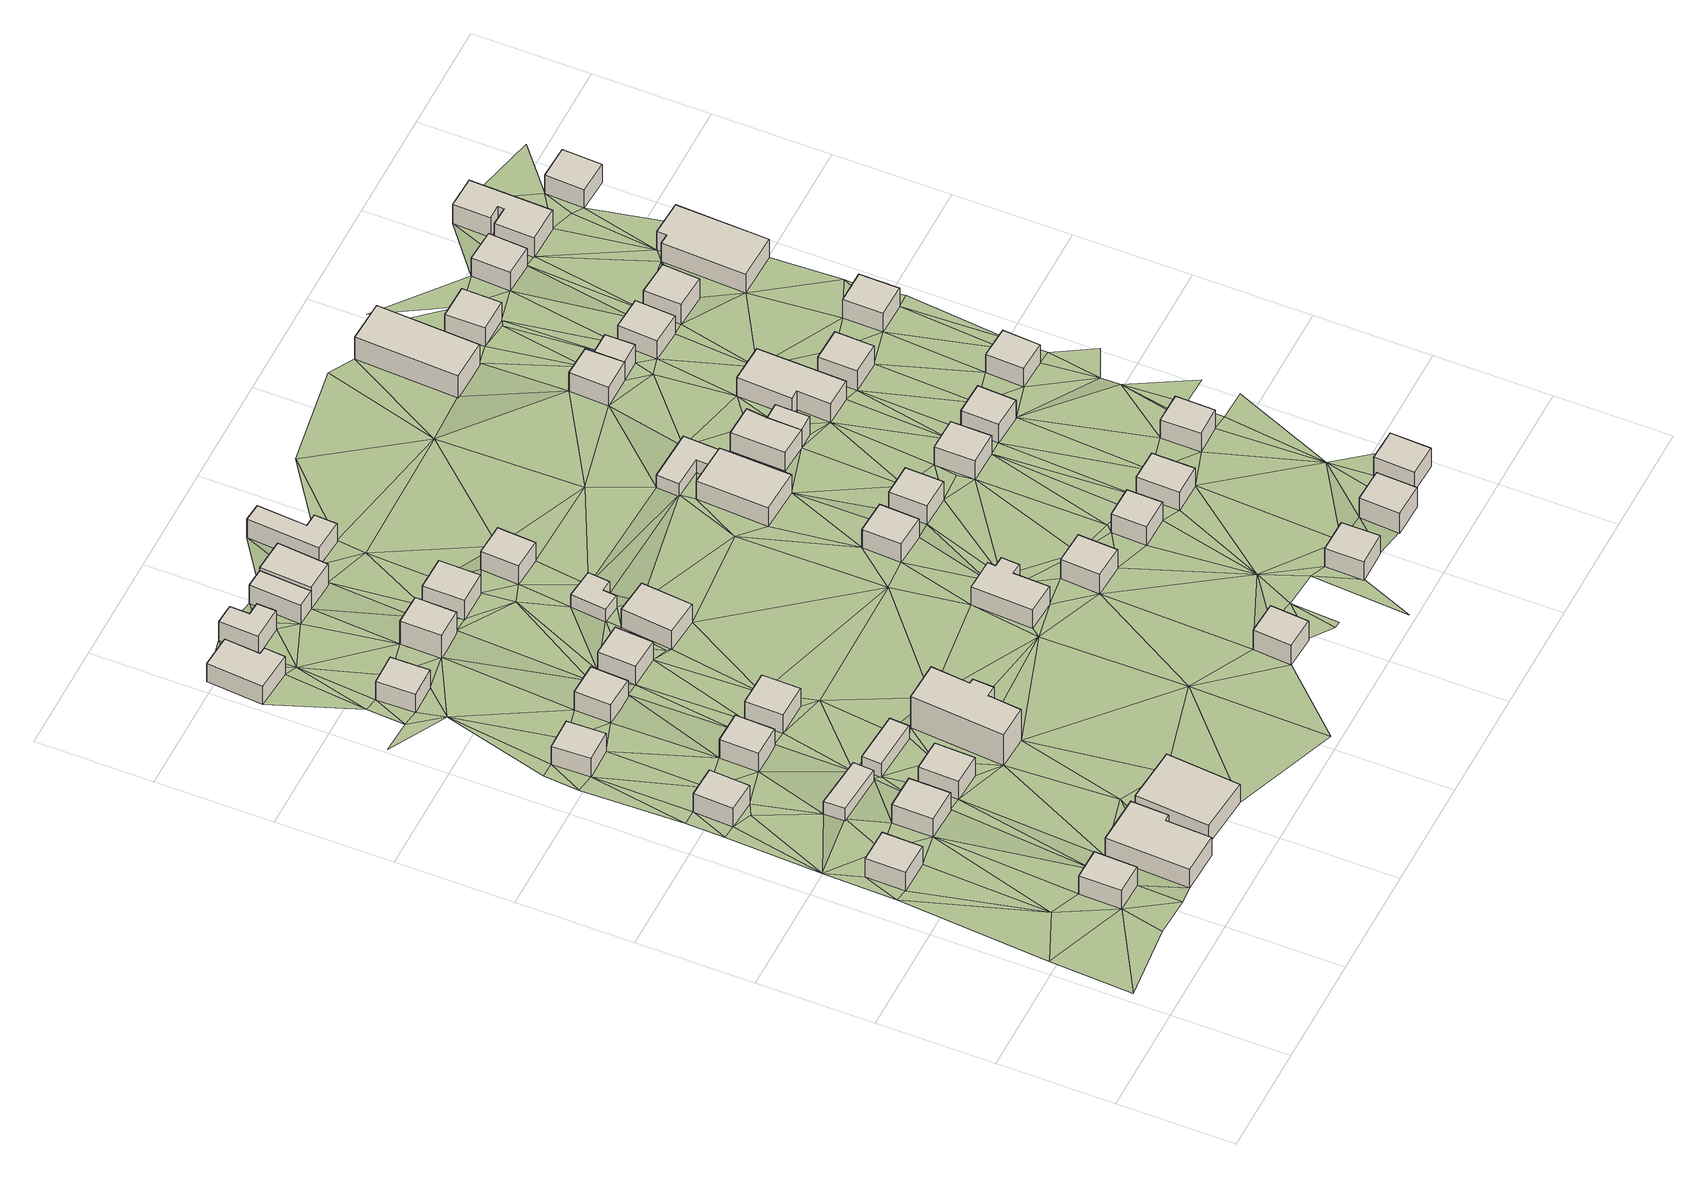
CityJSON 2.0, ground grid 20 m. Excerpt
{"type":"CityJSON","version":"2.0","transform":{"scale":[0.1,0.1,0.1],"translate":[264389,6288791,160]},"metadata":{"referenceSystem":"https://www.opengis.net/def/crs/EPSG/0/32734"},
"CityObjects":{
"building1":{"type":"Building","attributes":{"address":"40 Palm Lane Mamre 7347 Cape Town","building":"house","building:levels":"1","building_height":4.1,"roof_height":166.12,"ground_height":162.02,"plus_code":"4FRWFFP7+99F"},"geometry":[{"type":"Solid","lod":"1","boundaries":[[[[0,1,2,3]],[[1,4,5,2]],[[4,6,7,5]],[[6,0,3,7]],[[3,2,5,7]],[[6,4,1,0]]]]}]},
"building2":{"type":"Building","attributes":{"address":"41 Palm Lane Mamre 7347 Cape Town","building":"house","building:levels":"1","building_height":4.1,"roof_height":166.3,"ground_height":162.2,"plus_code":"4FRWFFP7+7C6"},"geometry":[{"type":"Solid","lod":"1","boundaries":[[[[8,9,10,11]],[[9,12,13,10]],[[12,14,15,13]],[[14,8,11,15]],[[11,10,13,15]],[[14,12,9,8]]]]}]},
"building3":{"type":"Building","attributes":{"address":"43 Palm Lane Mamre 7347 Cape Town","building":"house","building:levels":"1","building_height":4.1,"roof_height":166.73,"ground_height":162.63,"plus_code":"4FRWFFP7+6CQ"},"geometry":[{"type":"Solid","lod":"1","boundaries":[[[[16,17,18,19]],[[17,20,21,18]],[[20,22,23,21]],[[22,24,25,23]],[[24,26,27,25]],[[26,16,19,27]],[[19,18,21,23,25,27]],[[26,24,22,20,17,16]]]]}]},
"building4":{"type":"Building","attributes":{"address":"81 Olyf Lane Mamre 7347 Cape Town","building":"house","building:levels":"1","building_height":4.1,"roof_height":165.62,"ground_height":161.52,"plus_code":"4FRWFFP7+F9P"},"geometry":[{"type":"Solid","lod":"1","boundaries":[[[[28,29,30,31]],[[29,32,33,30]],[[32,34,35,33]],[[34,28,31,35]],[[31,30,33,35]],[[34,32,29,28]]]]}]},
"building5":{"type":"Building","attributes":{"address":"42 Palm Lane Mamre 7347 Cape Town","building":"house","building:levels":"1","building_height":4.1,"roof_height":166.12,"ground_height":162.02,"plus_code":"4FRWFFP7+9CF"},"geometry":[{"type":"Solid","lod":"1","boundaries":[[[[36,37,38,39]],[[37,40,41,38]],[[40,42,43,41]],[[42,36,39,43]],[[39,38,41,43]],[[42,40,37,36]]]]}]},
"building6":{"type":"Building","attributes":{"building":"cabin","building:levels":"1","building_height":2.8,"roof_height":164.32,"ground_height":161.52,"plus_code":"4FRWFFP7+CC7"},"geometry":[{"type":"Solid","lod":"1","boundaries":[[[[44,45,46,47]],[[45,48,49,46]],[[48,50,51,49]],[[50,44,47,51]],[[47,46,49,51]],[[50,48,45,44]]]]}]},
"building7":{"type":"Building","attributes":{"address":"52 Olyf Lane Mamre 7347 Cape Town","building":"house","building:levels":"1","building_height":4.1,"roof_height":165.14,"ground_height":161.04,"plus_code":"4FRWFFP7+H98"},"geometry":[{"type":"Solid","lod":"1","boundaries":[[[[52,53,54,55]],[[53,56,57,54]],[[56,58,59,57]],[[58,52,55,59]],[[55,54,57,59]],[[58,56,53,52]]]]}]},
"building8":{"type":"Building","attributes":{"address":"45 Palm Lane Mamre 7347 Cape Town","building":"house","building:levels":"1","building_height":4.1,"roof_height":166.69,"ground_height":162.59,"plus_code":"4FRWFFP7+6FX"},"geometry":[{"type":"Solid","lod":"1","boundaries":[[[[60,61,62,63]],[[61,64,65,62]],[[64,66,67,65]],[[66,60,63,67]],[[63,62,65,67]],[[66,64,61,60]]]]}]},
"building9":{"type":"Building","attributes":{"address":"44 Palm Lane Mamre 7347 Cape Town","building":"house","building:levels":"1","building_height":4.1,"roof_height":166.54,"ground_height":162.44,"plus_code":"4FRWFFP7+9FC"},"geometry":[{"type":"Solid","lod":"1","boundaries":[[[[68,69,70,71]],[[69,72,73,70]],[[72,74,75,73]],[[74,68,71,75]],[[71,70,73,75]],[[74,72,69,68]]]]}]},
"building10":{"type":"Building","attributes":{"address":"79 Olyf Lane Mamre 7347 Cape Town","building":"house","building:levels":"1","building_height":4.1,"roof_height":165.62,"ground_height":161.52,"plus_code":"4FRWFFP7+FCP"},"geometry":[{"type":"Solid","lod":"1","boundaries":[[[[76,77,78,79]],[[77,80,81,78]],[[80,82,83,81]],[[82,76,79,83]],[[79,78,81,83]],[[82,80,77,76]]]]}]},
"building11":{"type":"Building","attributes":{"building":"cabin","building:levels":"1","building_height":2.8,"roof_height":165.24,"ground_height":162.44,"plus_code":"4FRWFFP7+CF7"},"geometry":[{"type":"Solid","lod":"1","boundaries":[[[[84,85,86,87]],[[85,88,89,86]],[[88,90,91,89]],[[90,84,87,91]],[[87,86,89,91]],[[90,88,85,84]]]]}]},
"building12":{"type":"Building","attributes":{"address":"72 Manna Lane Mamre 7347 Cape Town","building":"house","building:levels":"1","building_height":4.1,"roof_height":164.68,"ground_height":160.58,"plus_code":"4FRWFFP7+Q97"},"geometry":[{"type":"Solid","lod":"1","boundaries":[[[[92,93,94,95]],[[93,96,97,94]],[[96,98,99,97]],[[98,100,101,99]],[[100,102,103,101]],[[102,92,95,103]],[[95,94,97,99,101,103]],[[102,100,98,96,93,92]]]]}]},
"building13":{"type":"Building","attributes":{"address":"45 Manna Lane Mamre 7347 Cape Town","building":"house","building:levels":"1","building_height":4.1,"roof_height":164.89,"ground_height":160.79,"plus_code":"4FRWFFP7+M9H"},"geometry":[{"type":"Solid","lod":"1","boundaries":[[[[104,105,106,107]],[[105,108,109,106]],[[108,110,111,109]],[[110,104,107,111]],[[107,106,109,111]],[[110,108,105,104]]]]}]},
"building14":{"type":"Building","attributes":{"address":"50 Olyf Lane Mamre 7347 Cape Town","building":"house","building:levels":"1","building_height":4.1,"roof_height":165.14,"ground_height":161.04,"plus_code":"4FRWFFP7+HCG"},"geometry":[{"type":"Solid","lod":"1","boundaries":[[[[112,113,114,115]],[[113,116,117,114]],[[116,118,119,117]],[[118,112,115,119]],[[115,114,117,119]],[[118,116,113,112]]]]}]},
"building15":{"type":"Building","attributes":{"address":"77 Olyf Lane Mamre 7347 Cape Town","building":"house","building:levels":"1","building_height":4.1,"roof_height":166.28,"ground_height":162.18,"plus_code":"4FRWFFP7+FFM"},"geometry":[{"type":"Solid","lod":"1","boundaries":[[[[120,121,122,123]],[[121,124,125,122]],[[124,126,127,125]],[[126,120,123,127]],[[123,122,125,127]],[[126,124,121,120]]]]}]},
"building16":{"type":"Building","attributes":{"address":"46 Palm Lane Mamre 7347 Cape Town","building":"house","building:levels":"2","building_height":6.9,"roof_height":169.34,"ground_height":162.44,"plus_code":"4FRWFFP7+9GC"},"geometry":[{"type":"Solid","lod":"1","boundaries":[[[[128,129,130,131]],[[129,132,133,130]],[[132,134,135,133]],[[134,136,137,135]],[[136,138,139,137]],[[138,140,141,139]],[[140,142,143,141]],[[142,128,131,143]],[[131,130,133,135,137,139,141,143]],[[142,140,138,136,134,132,129,128]]]]}]},
"building17":{"type":"Building","attributes":{"address":"70 Manna Lane Mamre 7347 Cape Town","building":"house","building:levels":"1","building_height":4.1,"roof_height":164.68,"ground_height":160.58,"plus_code":"4FRWFFP7+Q9H"},"geometry":[{"type":"Solid","lod":"1","boundaries":[[[[144,145,146,147]],[[145,148,149,146]],[[148,150,151,149]],[[150,152,153,151]],[[152,154,155,153]],[[154,144,147,155]],[[147,146,149,151,153,155]],[[154,152,150,148,145,144]]]]}]},
"building18":{"type":"Building","attributes":{"address":"48 Olyf Lane Mamre 7347 Cape Town","building":"house","building:levels":"1","building_height":4.1,"roof_height":165.96,"ground_height":161.86,"plus_code":"4FRWFFP7+HF7"},"geometry":[{"type":"Solid","lod":"1","boundaries":[[[[156,157,158,159]],[[157,160,161,158]],[[160,162,163,161]],[[162,156,159,163]],[[159,158,161,163]],[[162,160,157,156]]]]}]},
"building19":{"type":"Building","attributes":{"address":"43 Manna Lane Mamre 7347 Cape Town","building":"house","building:levels":"1","building_height":4.1,"roof_height":165.7,"ground_height":161.6,"plus_code":"4FRWFFP7+MCH"},"geometry":[{"type":"Solid","lod":"1","boundaries":[[[[164,165,166,167]],[[165,168,169,166]],[[168,170,171,169]],[[170,164,167,171]],[[167,166,169,171]],[[170,168,165,164]]]]}]},
"building20":{"type":"Building","attributes":{"building":"garage","building:levels":"1","building_height":4.1,"roof_height":164.68,"ground_height":160.58,"plus_code":"4FRWFFP7+QC8"},"geometry":[{"type":"Solid","lod":"1","boundaries":[[[[172,173,174,175]],[[173,176,177,174]],[[176,178,179,177]],[[178,172,175,179]],[[175,174,177,179]],[[178,176,173,172]]]]}]},
"building21":{"type":"Building","attributes":{"address":"Mamre, Cape Town","building":"house","building:levels":"1","building_height":4.1,"roof_height":165.96,"ground_height":161.86,"plus_code":"4FRWFFP7+HG6"},"geometry":[{"type":"Solid","lod":"1","boundaries":[[[[180,181,182,183]],[[181,184,185,182]],[[184,186,187,185]],[[186,180,183,187]],[[183,182,185,187]],[[186,184,181,180]]]]}]},
"building22":{"type":"Building","attributes":{"address":"41 Manna Lane Mamre 7347 Cape Town","building":"house","building:levels":"1","building_height":4.1,"roof_height":165.7,"ground_height":161.6,"plus_code":"4FRWFFP7+MFG"},"geometry":[{"type":"Solid","lod":"1","boundaries":[[[[188,189,190,191]],[[189,192,193,190]],[[192,194,195,193]],[[194,188,191,195]],[[191,190,193,195]],[[194,192,189,188]]]]}]},
"building23":{"type":"Building","attributes":{"address":"Manna Lane Mamre 7347 Cape Town","building":"house","building:levels":"1","building_height":4.1,"roof_height":165.41,"ground_height":161.31,"plus_code":"4FRWFFP7+QF2"},"geometry":[{"type":"Solid","lod":"1","boundaries":[[[[172,178,196,197]],[[178,198,199,196]],[[198,200,201,199]],[[200,172,197,201]],[[197,196,199,201]],[[200,198,178,172]]]]}]},
"building24":{"type":"Building","attributes":{"address":"46 Olyf Lane 7347 Mamre, Cape Town","building":"cabin","building:levels":"1","building_height":2.8,"roof_height":164.4,"ground_height":161.6,"plus_code":"4FRWFFP7+JG3"},"geometry":[{"type":"Solid","lod":"1","boundaries":[[[[202,203,204,205]],[[203,206,207,204]],[[206,208,209,207]],[[208,210,211,209]],[[210,212,213,211]],[[212,202,205,213]],[[205,204,207,209,211,213]],[[212,210,208,206,203,202]]]]}]},
"building25":{"type":"Building","attributes":{"address":"49 Palm Lane Mamre 7347 Cape Town","building":"house","building:levels":"1","building_height":4.1,"roof_height":167.33,"ground_height":163.23,"plus_code":"4FRWFFP7+6MR"},"geometry":[{"type":"Solid","lod":"1","boundaries":[[[[214,215,216,217]],[[215,218,219,216]],[[218,220,221,219]],[[220,214,217,221]],[[217,216,219,221]],[[220,218,215,214]]]]}]},
"building26":{"type":"Building","attributes":{"address":"39 Manna Lane Mamre 7347 Cape Town","building":"house","building:levels":"1","building_height":4.1,"roof_height":165.7,"ground_height":161.6,"plus_code":"4FRWFFP7+MG3"},"geometry":[{"type":"Solid","lod":"1","boundaries":[[[[222,223,224,225]],[[223,226,227,224]],[[226,228,229,227]],[[228,222,225,229]],[[225,224,227,229]],[[228,226,223,222]]]]}]},
"building27":{"type":"Building","attributes":{"address":"66 Manna Lane Mamre 7347 Cape Town","building":"house","building:levels":"1","building_height":4.1,"roof_height":165.09,"ground_height":160.99,"plus_code":"4FRWFFP7+QFP"},"geometry":[{"type":"Solid","lod":"1","boundaries":[[[[230,231,232,233]],[[231,234,235,232]],[[234,236,237,235]],[[236,238,239,237]],[[238,240,241,239]],[[240,230,233,241]],[[233,232,235,237,239,241]],[[240,238,236,234,231,230]]]]}]},
"building28":{"type":"Building","attributes":{"address":"48 Palm Lane Mamre 7347 Cape Town","building":"house","building:levels":"1","building_height":4.1,"roof_height":166.96,"ground_height":162.86,"plus_code":"4FRWFFP7+9JM"},"geometry":[{"type":"Solid","lod":"1","boundaries":[[[[242,243,244,245]],[[243,246,247,244]],[[246,248,249,247]],[[248,250,251,249]],[[250,252,253,251]],[[252,254,255,253]],[[254,256,257,255]],[[256,242,245,257]],[[245,244,247,249,251,253,255,257]],[[256,254,252,250,248,246,243,242]]]]}]},
"building29":{"type":"Building","attributes":{"address":"50 Palm Lane Mamre 7347 Cape Town","building":"house","building:levels":"1","building_height":4.1,"roof_height":167.18,"ground_height":163.08,"plus_code":"4FRWFFP7+9M6"},"geometry":[{"type":"Solid","lod":"1","boundaries":[[[[258,259,260,261]],[[259,262,263,260]],[[262,264,265,263]],[[264,258,261,265]],[[261,260,263,265]],[[264,262,259,258]]]]}]},
"building30":{"type":"Building","attributes":{"address":"73 Olyf Lane Mamre 7347 Cape Town","building":"house","building:levels":"1","building_height":4.1,"roof_height":166.8,"ground_height":162.7,"plus_code":"4FRWFFP7+FJG"},"geometry":[{"type":"Solid","lod":"1","boundaries":[[[[266,267,268,269]],[[267,270,271,268]],[[270,272,273,271]],[[272,266,269,273]],[[269,268,271,273]],[[272,270,267,266]]]]}]},
"building31":{"type":"Building","attributes":{"address":"53 Palm Lane Mamre 7347 Cape Town","building":"house","building:levels":"1","building_height":4.1,"roof_height":167.33,"ground_height":163.23,"plus_code":"4FRWFFP7+6PP"},"geometry":[{"type":"Solid","lod":"1","boundaries":[[[[274,275,276,277]],[[275,278,279,276]],[[278,280,281,279]],[[280,274,277,281]],[[277,276,279,281]],[[280,278,275,274]]]]}]},
"building32":{"type":"Building","attributes":{"address":"44 Olyf Lane Mamre 7347 Cape Town","building":"house","building:levels":"1","building_height":4.1,"roof_height":166.65,"ground_height":162.55,"plus_code":"4FRWFFP7+HJ4"},"geometry":[{"type":"Solid","lod":"1","boundaries":[[[[282,283,284,285]],[[283,286,287,284]],[[286,288,289,287]],[[288,282,285,289]],[[285,284,287,289]],[[288,286,283,282]]]]}]},
"building33":{"type":"Building","attributes":{"address":"52 Palm Lane Mamre 7347 Cape Town","building":"house","building:levels":"1","building_height":4.1,"roof_height":167.18,"ground_height":163.08,"plus_code":"4FRWFFP7+9P2"},"geometry":[{"type":"Solid","lod":"1","boundaries":[[[[290,291,292,293]],[[291,294,295,292]],[[294,296,297,295]],[[296,290,293,297]],[[293,292,295,297]],[[296,294,291,290]]]]}]},
"building34":{"type":"Building","attributes":{"address":"71 Olyf Lane Mamre 7347 Cape Town","building":"house","building:levels":"1","building_height":4.1,"roof_height":167.03,"ground_height":162.93,"plus_code":"4FRWFFP7+FM7"},"geometry":[{"type":"Solid","lod":"1","boundaries":[[[[298,299,300,301]],[[299,302,303,300]],[[302,304,305,303]],[[304,298,301,305]],[[301,300,303,305]],[[304,302,299,298]]]]}]},
"building35":{"type":"Building","attributes":{"building":"cabin","building:levels":"1","building_height":2.8,"roof_height":165.14,"ground_height":162.34,"plus_code":"4FRWFFP7+HJX"},"geometry":[{"type":"Solid","lod":"1","boundaries":[[[[306,307,308,309]],[[307,310,311,308]],[[310,312,313,311]],[[312,314,315,313]],[[314,316,317,315]],[[316,306,309,317]],[[309,308,311,313,315,317]],[[316,314,312,310,307,306]]]]}]},
"building36":{"type":"Building","attributes":{"address":"55 Palm Lane Mamre 7347 Cape Town","building":"house","building:levels":"1","building_height":4.1,"roof_height":167.86,"ground_height":163.76,"plus_code":"4FRWFFP7+6QG"},"geometry":[{"type":"Solid","lod":"1","boundaries":[[[[318,319,320,321]],[[319,322,323,320]],[[322,324,325,323]],[[324,318,321,325]],[[321,320,323,325]],[[324,322,319,318]]]]}]},
"building37":{"type":"Building","attributes":{"address":"54 Palm Lane Mamre 7347 Cape Town","building":"house","building:levels":"1","building_height":4.1,"roof_height":167.18,"ground_height":163.08,"plus_code":"4FRWFFP7+8PX"},"geometry":[{"type":"Solid","lod":"1","boundaries":[[[[326,327,328,329]],[[327,330,331,328]],[[330,332,333,331]],[[332,326,329,333]],[[329,328,331,333]],[[332,330,327,326]]]]}]},
"building38":{"type":"Building","attributes":{"address":"42 Olyf Lane Mamre 7347 Cape Town","building":"house","building:levels":"1","building_height":4.1,"roof_height":166.98,"ground_height":162.88,"plus_code":"4FRWFFP7+HM4"},"geometry":[{"type":"Solid","lod":"1","boundaries":[[[[334,335,336,337]],[[335,338,339,336]],[[338,340,341,339]],[[340,342,343,341]],[[342,334,337,343]],[[337,336,339,341,343]],[[342,340,338,335,334]]]]}]},
"building39":{"type":"Building","attributes":{"address":"69 Olyf Lane Mamre 7347 Cape Town","building":"house","building:levels":"1","building_height":4.1,"roof_height":167.03,"ground_height":162.93,"plus_code":"4FRWFFP7+FP3"},"geometry":[{"type":"Solid","lod":"1","boundaries":[[[[344,345,346,347]],[[345,348,349,346]],[[348,350,351,349]],[[350,344,347,351]],[[347,346,349,351]],[[350,348,345,344]]]]}]},
"building40":{"type":"Building","attributes":{"building":"garage","building:levels":"1","building_height":4.1,"roof_height":166.98,"ground_height":162.88,"plus_code":"4FRWFFP7+HM5"},"geometry":[{"type":"Solid","lod":"1","boundaries":[[[[334,352,353,337]],[[352,354,355,353]],[[354,335,336,355]],[[335,334,337,336]],[[337,353,355,336]],[[335,354,352,334]]]]}]},
"building41":{"type":"Building","attributes":{"address":"57 Palm Lane Mamre 7347 Cape Town","building":"house","building:levels":"1","building_height":4.1,"roof_height":167.6,"ground_height":163.5,"plus_code":"4FRWFFP7+6RM"},"geometry":[{"type":"Solid","lod":"1","boundaries":[[[[356,357,358,359]],[[357,360,361,358]],[[360,362,363,361]],[[362,356,359,363]],[[359,358,361,363]],[[362,360,357,356]]]]}]},
"building42":{"type":"Building","attributes":{"address":"35 Manna Lane Mamre 7347 Cape Town","building":"house","building:levels":"1","building_height":4.1,"roof_height":166.89,"ground_height":162.79,"plus_code":"4FRWFFP7+MM9"},"geometry":[{"type":"Solid","lod":"1","boundaries":[[[[364,365,366,367]],[[365,368,369,366]],[[368,370,371,369]],[[370,372,373,371]],[[372,364,367,373]],[[367,366,369,371,373]],[[372,370,368,365,364]]]]}]},
"building43":{"type":"Building","attributes":{"address":"67 Olyf Lane Mamre 7347 Cape Town","building":"house","building:levels":"1","building_height":4.1,"roof_height":167.03,"ground_height":162.93,"plus_code":"4FRWFFP7+FQ2"},"geometry":[{"type":"Solid","lod":"1","boundaries":[[[[374,375,376,377]],[[375,378,379,376]],[[378,380,381,379]],[[380,374,377,381]],[[377,376,379,381]],[[380,378,375,374]]]]}]},
"building44":{"type":"Building","attributes":{"address":"40 Olyf Lane Mamre 7347 Cape Town","building":"house","building:levels":"1","building_height":4.1,"roof_height":166.98,"ground_height":162.88,"plus_code":"4FRWFFP7+HPG"},"geometry":[{"type":"Solid","lod":"1","boundaries":[[[[382,383,384,385]],[[383,386,387,384]],[[386,388,389,387]],[[388,390,391,389]],[[390,392,393,391]],[[392,382,385,393]],[[385,384,387,389,391,393]],[[392,390,388,386,383,382]]]]}]},
"building45":{"type":"Building","attributes":{"address":"56 Palm Lane Mamre 7347 Cape Town","building":"house","building:levels":"1","building_height":4.1,"roof_height":167.37,"ground_height":163.27,"plus_code":"4FRWFFP7+9Q5"},"geometry":[{"type":"Solid","lod":"1","boundaries":[[[[394,395,396,397]],[[395,398,399,396]],[[398,400,401,399]],[[400,394,397,401]],[[397,396,399,401]],[[400,398,395,394]]]]}]},
"building46":{"type":"Building","attributes":{"address":"62 Manna Lane Mamre 7347 Cape Town","building":"yes","building:levels":"1","building_height":4.1,"roof_height":166.49,"ground_height":162.39,"plus_code":"4FRWFFP7+QM7"},"geometry":[{"type":"Solid","lod":"1","boundaries":[[[[402,403,404,405]],[[403,406,407,404]],[[406,408,409,407]],[[408,402,405,409]],[[405,404,407,409]],[[408,406,403,402]]]]}]},
"building47":{"type":"Building","attributes":{"building":"garage","building:levels":"1","building_height":4.1,"roof_height":166.89,"ground_height":162.79,"plus_code":"4FRWFFP7+MP6"},"geometry":[{"type":"Solid","lod":"1","boundaries":[[[[365,364,367,366]],[[364,410,411,367]],[[410,412,413,411]],[[412,365,366,413]],[[366,367,411,413]],[[412,410,364,365]]]]}]},
"building48":{"type":"Building","attributes":{"address":"38 Olyf Lane Mamre 7347 Cape Town","building":"house","building:levels":"1","building_height":4.1,"roof_height":167.21,"ground_height":163.11,"plus_code":"4FRWFFP7+GQV"},"geometry":[{"type":"Solid","lod":"1","boundaries":[[[[414,415,416,417]],[[415,418,419,416]],[[418,420,421,419]],[[420,414,417,421]],[[417,416,419,421]],[[420,418,415,414]]]]}]},
"building49":{"type":"Building","attributes":{"address":"60 Manna Lane Mamre 7347 Cape Town","building":"house","building:levels":"1","building_height":4.1,"roof_height":166.49,"ground_height":162.39,"plus_code":"4FRWFFP7+PPR"},"geometry":[{"type":"Solid","lod":"1","boundaries":[[[[422,423,424,425]],[[423,426,427,424]],[[426,428,429,427]],[[428,422,425,429]],[[425,424,427,429]],[[428,426,423,422]]]]}]},
"building50":{"type":"Building","attributes":{"address":"33 Manna Lane Mamre 7347 Cape Town","building":"house","building:levels":"1","building_height":4.1,"roof_height":166.89,"ground_height":162.79,"plus_code":"4FRWFFP7+MP5"},"geometry":[{"type":"Solid","lod":"1","boundaries":[[[[430,431,432,433]],[[431,434,435,432]],[[434,436,437,435]],[[436,430,433,437]],[[433,432,435,437]],[[436,434,431,430]]]]}]},
"building51":{"type":"Building","attributes":{"address":"65 Olyf Lane Mamre 7347 Cape Town","building":"house","building:levels":"1","building_height":4.1,"roof_height":167.18,"ground_height":163.08,"plus_code":"4FRWFFP7+FR2"},"geometry":[{"type":"Solid","lod":"1","boundaries":[[[[438,439,440,441]],[[439,442,443,440]],[[442,444,445,443]],[[444,438,441,445]],[[441,440,443,445]],[[444,442,439,438]]]]}]},
"building52":{"type":"Building","attributes":{"address":"31 Manna Lane Mamre 7347 Cape Town","building":"house","building:levels":"1","building_height":4.1,"roof_height":167.18,"ground_height":163.08,"plus_code":"4FRWFFP7+JQV"},"geometry":[{"type":"Solid","lod":"1","boundaries":[[[[446,447,448,449]],[[447,450,451,448]],[[450,452,453,451]],[[452,446,449,453]],[[449,448,451,453]],[[452,450,447,446]]]]}]},
"building53":{"type":"Building","attributes":{"address":"36 Olyf Lane Mamre 7347 Cape Town","building":"house","building:levels":"1","building_height":4.1,"roof_height":167.21,"ground_height":163.11,"plus_code":"4FRWFFP7+GRV"},"geometry":[{"type":"Solid","lod":"1","boundaries":[[[[454,455,456,457]],[[455,458,459,456]],[[458,460,461,459]],[[460,454,457,461]],[[457,456,459,461]],[[460,458,455,454]]]]}]},
"building54":{"type":"Building","attributes":{"address":"58 Manna Lane Mamre 7347 Cape Town","building":"house","building:levels":"1","building_height":4.1,"roof_height":166.49,"ground_height":162.39,"plus_code":"4FRWFFP7+PQR"},"geometry":[{"type":"Solid","lod":"1","boundaries":[[[[462,463,464,465]],[[463,466,467,464]],[[466,468,469,467]],[[468,462,465,469]],[[465,464,467,469]],[[468,466,463,462]]]]}]},
"building55":{"type":"Building","attributes":{"address":"29 Manna Lane Mamre 7347 Cape Town","building":"house","building:levels":"1","building_height":4.1,"roof_height":167.18,"ground_height":163.08,"plus_code":"4FRWFFP7+JRV"},"geometry":[{"type":"Solid","lod":"1","boundaries":[[[[470,471,472,473]],[[471,474,475,472]],[[474,476,477,475]],[[476,478,479,477]],[[478,480,481,479]],[[480,470,473,481]],[[473,472,475,477,479,481]],[[480,478,476,474,471,470]]]]}]},
"building56":{"type":"Building","attributes":{"address":"56 Manna Lane Mamre 7347 Cape Town","building":"house","building:levels":"1","building_height":4.1,"roof_height":166.83,"ground_height":162.73,"plus_code":"4FRWFFP7+QR2"},"geometry":[{"type":"Solid","lod":"1","boundaries":[[[[482,483,484,485]],[[483,486,487,484]],[[486,488,489,487]],[[488,490,491,489]],[[490,492,493,491]],[[492,494,495,493]],[[494,496,497,495]],[[496,482,485,497]],[[485,484,487,489,491,493,495,497]],[[496,494,492,490,488,486,483,482]]]]}]},
"building57":{"type":"Building","attributes":{"address":"54 Manna Lane Mamre 7347 Cape Town","building":"house","building:levels":"1","building_height":4.1,"roof_height":166.83,"ground_height":162.73,"plus_code":"4FRWFFP7+PRQ"},"geometry":[{"type":"Solid","lod":"1","boundaries":[[[[498,499,500,501]],[[499,502,503,500]],[[502,504,505,503]],[[504,498,501,505]],[[501,500,503,505]],[[504,502,499,498]]]]}]},
"terrain1":{"type":"TINRelief","geometry":[{"type":"CompositeSurface","lod":"1","boundaries":[[[12,506,507]],[[12,507,508]],[[509,510,506]],[[506,12,509]],[[509,1,510]],[[510,1,0]],[[511,12,508]],[[12,9,509]],[[510,0,512]],[[1,509,4]],[[511,14,12]],[[6,512,0]],[[9,37,509]],[[20,14,511]],[[509,37,4]],[[512,28,513]],[[37,9,8]],[[14,20,17]],[[512,6,514]],[[8,14,17]],[[515,28,512]],[[37,6,4]],[[50,515,512]],[[516,513,34]],[[28,34,513]],[[50,512,514]],[[37,36,6]],[[514,6,36]],[[37,8,517]],[[28,515,29]],[[8,17,69]],[[34,56,516]],[[56,518,516]],[[50,29,515]],[[22,61,24]],[[517,8,69]],[[24,61,26]],[[34,32,56]],[[36,519,514]],[[520,518,53]],[[50,76,29]],[[26,61,60]],[[521,17,16]],[[518,56,53]],[[29,76,32]],[[36,522,519]],[[26,60,16]],[[17,128,69]],[[68,517,69]],[[517,68,522]],[[56,32,58]],[[76,50,523]],[[128,17,521]],[[521,16,60]],[[32,76,82]],[[524,522,68]],[[525,520,53]],[[522,524,519]],[[32,82,58]],[[524,84,519]],[[519,84,523]],[[524,68,74]],[[69,128,72]],[[521,60,66]],[[526,525,527]],[[53,52,525]],[[76,523,528]],[[58,82,116]],[[116,52,58]],[[74,72,128]],[[90,523,84]],[[525,108,527]],[[523,126,528]],[[524,74,529]],[[530,527,105]],[[108,105,527]],[[128,521,129]],[[52,113,525]],[[129,521,66]],[[113,52,116]],[[530,96,93]],[[142,74,128]],[[82,531,116]],[[532,531,82]],[[525,110,108]],[[532,528,124]],[[528,126,124]],[[126,523,533]],[[142,529,74]],[[530,105,534]],[[533,523,90]],[[534,96,530]],[[142,90,529]],[[162,532,124]],[[535,525,113]],[[534,105,104]],[[110,525,535]],[[66,64,536]],[[531,532,162]],[[96,534,98]],[[533,120,126]],[[98,537,100]],[[152,92,102]],[[102,100,537]],[[132,129,134]],[[142,140,90]],[[98,534,537]],[[110,535,104]],[[538,535,113]],[[531,162,538]],[[66,536,129]],[[140,533,90]],[[120,533,121]],[[102,537,152]],[[64,539,536]],[[156,162,124]],[[534,104,165]],[[121,156,124]],[[162,160,538]],[[537,534,540]],[[140,138,136]],[[165,104,535]],[[165,176,534]],[[534,176,540]],[[535,538,541]],[[129,542,134]],[[121,180,156]],[[150,543,544]],[[545,538,160]],[[544,540,176]],[[134,542,136]],[[157,156,546]],[[156,180,546]],[[150,544,173]],[[140,136,542]],[[178,176,165]],[[157,547,160]],[[545,541,538]],[[180,121,181]],[[176,173,544]],[[542,129,536]],[[178,165,548]],[[549,121,533]],[[157,546,186]],[[546,180,186]],[[140,549,533]],[[541,550,548]],[[536,539,215]],[[547,206,160]],[[157,186,547]],[[206,545,160]],[[550,188,548]],[[550,541,545]],[[548,551,178]],[[551,548,188]],[[121,549,181]],[[547,186,552]],[[545,553,550]],[[542,242,140]],[[186,184,552]],[[536,215,214]],[[206,223,545]],[[223,553,545]],[[551,188,554]],[[140,242,549]],[[212,552,202]],[[184,202,552]],[[555,551,556]],[[554,188,194]],[[223,206,203]],[[262,542,536]],[[553,222,194]],[[555,240,172]],[[553,223,222]],[[554,556,551]],[[214,262,536]],[[242,542,243]],[[246,243,542]],[[555,556,240]],[[203,226,223]],[[181,557,184]],[[554,558,556]],[[222,228,194]],[[194,228,554]],[[246,542,262]],[[557,181,549]],[[559,560,238]],[[561,202,184]],[[562,563,564]],[[562,565,563]],[[242,270,549]],[[214,564,566]],[[203,202,561]],[[246,250,248]],[[567,563,565]],[[256,270,242]],[[566,262,214]],[[259,246,262]],[[250,246,259]],[[568,226,203]],[[256,254,252]],[[267,549,270]],[[566,564,563]],[[267,557,549]],[[561,184,557]],[[568,228,226]],[[569,560,558]],[[250,570,252]],[[554,571,558]],[[250,259,570]],[[272,270,256]],[[554,228,571]],[[262,566,572]],[[256,252,302]],[[563,573,566]],[[267,286,557]],[[574,573,575]],[[203,306,568]],[[561,306,203]],[[302,272,256]],[[290,572,566]],[[557,286,283]],[[573,274,566]],[[274,573,574]],[[296,570,572]],[[286,267,288]],[[561,557,283]],[[569,558,571]],[[252,304,302]],[[572,290,296]],[[228,568,571]],[[266,288,267]],[[252,570,348]],[[266,272,299]],[[299,272,302]],[[566,274,280]],[[290,566,291]],[[570,296,576]],[[299,288,266]],[[304,252,348]],[[561,283,577]],[[332,291,566]],[[570,576,348]],[[576,296,294]],[[283,578,577]],[[299,298,288]],[[566,280,579]],[[282,578,283]],[[579,332,566]],[[318,280,580]],[[282,288,342]],[[580,581,318]],[[568,306,372]],[[282,582,578]],[[294,291,330]],[[330,291,332]],[[334,288,298]],[[342,288,334]],[[345,298,304]],[[583,304,348]],[[576,294,350]],[[282,342,340]],[[282,340,582]],[[345,304,583]],[[576,350,348]],[[370,571,568]],[[571,584,569]],[[340,585,582]],[[585,372,306]],[[345,583,348]],[[294,330,350]],[[280,318,586]],[[280,586,579]],[[585,340,338]],[[298,345,392]],[[568,372,370]],[[298,392,334]],[[587,380,330]],[[350,330,380]],[[588,589,324]],[[318,324,586]],[[370,590,571]],[[392,352,334]],[[579,398,587]],[[335,354,338]],[[392,345,344]],[[571,590,403]],[[338,386,585]],[[324,589,357]],[[571,403,584]],[[354,352,591]],[[392,591,352]],[[586,398,579]],[[378,344,350]],[[350,380,378]],[[372,585,592]],[[357,586,324]],[[354,591,388]],[[386,338,354]],[[593,380,587]],[[395,587,398]],[[390,591,392]],[[390,388,591]],[[386,592,585]],[[354,388,386]],[[344,382,392]],[[587,395,593]],[[594,590,370]],[[586,357,356]],[[415,344,378]],[[398,586,400]],[[592,364,372]],[[382,344,415]],[[370,368,594]],[[378,595,415]],[[586,596,400]],[[364,592,410]],[[431,592,386]],[[423,594,368]],[[597,593,395]],[[382,415,414]],[[368,365,412]],[[593,442,595]],[[431,386,383]],[[431,410,592]],[[382,414,383]],[[596,586,598]],[[395,394,597]],[[422,594,423]],[[400,599,394]],[[400,596,599]],[[600,415,595]],[[594,422,601]],[[599,602,394]],[[603,423,368]],[[430,410,431]],[[603,368,412]],[[410,430,412]],[[593,604,442]],[[602,597,394]],[[595,442,439]],[[597,604,593]],[[595,439,600]],[[602,599,597]],[[383,414,605]],[[434,431,383]],[[426,412,430]],[[426,423,603]],[[412,426,603]],[[422,428,601]],[[597,599,606]],[[604,444,442]],[[447,434,383]],[[455,600,439]],[[383,605,454]],[[600,455,605]],[[463,426,430]],[[444,604,607]],[[436,463,430]],[[455,439,438]],[[446,434,447]],[[436,434,446]],[[447,383,478]],[[463,428,426]],[[608,428,462]],[[604,609,607]],[[444,610,438]],[[610,444,607]],[[605,455,454]],[[454,478,383]],[[462,428,463]],[[611,436,446]],[[455,438,458]],[[458,438,610]],[[611,463,436]],[[478,612,447]],[[610,613,458]],[[446,614,611]],[[476,446,615]],[[616,478,454]],[[614,446,476]],[[612,478,476]],[[615,612,476]],[[454,460,616]],[[458,617,460]],[[617,458,613]],[[618,611,614]],[[617,616,460]],[[611,618,619]],[[490,462,619]],[[478,616,480]],[[614,476,471]],[[618,620,619]],[[471,476,474]],[[619,620,490]],[[471,621,614]],[[618,622,620]],[[620,622,623]],[[624,621,471]],[[480,625,470]],[[499,471,470]],[[624,471,499]],[[498,621,624]],[[498,488,621]],[[624,499,498]],[[488,498,626]]]}]}
},
"vertices":[
[55,533,20],[54,465,20],[54,465,61],[55,533,61],[114,464,20],[114,464,61],[115,532,20],[115,532,61],
[210,222,22],[155,223,22],[155,223,63],[210,222,63],[154,151,22],[154,151,63],[208,150,22],[208,150,63],
[324,213,26],[239,217,26],[239,217,67],[324,213,67],[233,74,26],[233,74,67],[307,71,26],[307,71,67],[310,149,26],[310,149,67],[322,149,26],[322,149,67],
[70,759,15],[124,756,15],[124,756,56],[70,759,56],[128,825,15],[128,825,56],[73,827,15],[73,827,56],
[173,542,20],[172,473,20],[172,473,61],[173,542,61],[232,471,20],[232,471,61],[233,541,20],[233,541,61],
[151,610,15],[241,603,15],[241,603,43],[151,610,43],[243,638,15],[243,638,43],[151,646,15],[151,646,43],
[134,1066,10],[77,1065,10],[77,1065,51],[134,1066,51],[79,999,10],[79,999,51],[136,1000,10],[136,1000,51],
[337,212,26],[327,85,26],[327,85,67],[337,212,67],[424,77,26],[424,77,67],[435,204,26],[435,204,67],
[257,536,24],[255,468,24],[255,468,65],[257,536,65],[310,466,24],[310,466,65],[312,534,24],[312,534,65],
[189,771,15],[245,770,15],[245,770,56],[189,771,56],[247,836,15],[247,836,56],[191,837,15],[191,837,56],
[252,628,22],[250,595,22],[250,595,52],[252,628,52],[339,589,22],[339,589,52],[341,622,22],[341,622,52],
[20,1612,6],[12,1515,6],[12,1515,47],[20,1612,47],[82,1510,6],[82,1510,47],[85,1546,6],[85,1546,47],[72,1547,6],[72,1547,47],[77,1608,6],[77,1608,47],
[145,1364,8],[90,1363,8],[90,1363,49],[145,1364,49],[91,1297,8],[91,1297,49],[146,1298,8],[146,1298,49],
[251,1078,10],[194,1080,10],[194,1080,51],[251,1078,51],[192,1018,10],[192,1018,51],[248,1015,10],[248,1015,51],
[332,766,22],[333,831,22],[333,831,63],[332,766,63],[272,832,22],[272,832,63],[271,767,22],[271,767,63],
[347,435,24],[405,432,24],[405,432,93],[347,435,93],[411,490,24],[411,490,93],[430,489,24],[430,489,93],[432,525,24],[432,525,93],[423,526,24],[423,526,93],[429,593,24],[429,593,93],[360,596,24],[360,596,93],
[162,1561,4],[163,1594,4],[163,1594,47],[162,1561,47],[140,1595,4],[140,1595,47],[141,1629,4],[141,1629,47],[106,1631,4],[106,1631,47],[102,1564,4],[102,1564,47],
[329,1010,19],[333,1075,19],[333,1075,60],[329,1010,60],[275,1078,19],[275,1078,60],[272,1013,19],[272,1013,60],
[266,1377,6],[212,1378,6],[212,1378,57],[266,1377,57],[211,1308,6],[211,1308,57],[264,1307,6],[264,1307,57],
[227,1618,6],[193,1620,6],[193,1620,47],[227,1618,47],[187,1532,6],[187,1532,47],[221,1530,6],[221,1530,47],
[361,994,19],[424,988,19],[424,988,60],[361,994,60],[432,1076,19],[432,1076,60],[370,1082,19],[370,1082,60],
[292,1377,13],[291,1306,13],[291,1306,57],[292,1377,57],[349,1306,13],[349,1306,57],[350,1376,13],[350,1376,57],
[221,1530,54],[227,1618,54],[276,1526,6],[276,1526,54],[284,1614,6],[284,1614,54],
[428,1127,16],[432,1165,16],[432,1165,44],[428,1127,44],[379,1170,16],[379,1170,44],[373,1109,16],[373,1109,44],[406,1106,16],[406,1106,44],[408,1129,16],[408,1129,44],
[716,188,30],[711,122,30],[711,122,73],[716,188,73],[768,119,30],[768,119,73],[773,185,30],[773,185,73],
[393,1326,16],[389,1261,16],[389,1261,57],[393,1326,57],[444,1258,16],[444,1258,57],[448,1323,16],[448,1323,57],
[303,1554,10],[360,1550,10],[360,1550,51],[303,1554,51],[362,1589,10],[362,1589,51],[338,1590,10],[338,1590,51],[344,1675,10],[344,1675,51],[312,1678,10],[312,1678,51],
[623,615,29],[618,510,29],[618,510,70],[623,615,70],[673,507,29],[673,507,70],[675,568,29],[675,568,70],[695,567,29],[695,567,70],[697,598,29],[697,598,70],[678,599,29],[678,599,70],[679,613,29],[679,613,70],
[786,511,29],[729,514,29],[729,514,72],[786,511,72],[725,447,29],[725,447,72],[783,444,29],[783,444,72],
[722,812,27],[664,815,27],[664,815,68],[722,812,68],[661,748,27],[661,748,68],[719,745,27],[719,745,68],
[914,159,32],[913,93,32],[913,93,73],[914,159,73],[973,93,32],[973,93,73],[973,158,32],[973,158,73],
[728,1081,26],[652,1085,26],[652,1085,67],[728,1081,67],[646,963,26],[646,963,67],[723,959,26],[723,959,67],
[843,423,31],[900,422,31],[900,422,72],[843,423,72],[901,482,31],[901,482,72],[845,483,31],[845,483,72],
[805,807,29],[749,809,29],[749,809,70],[805,807,70],[747,744,29],[747,744,70],[803,742,29],[803,742,70],
[651,1151,23],[649,1112,23],[649,1112,51],[651,1151,51],[704,1109,23],[704,1109,51],[703,1086,23],[703,1086,51],[738,1084,23],[738,1084,51],[741,1147,23],[741,1147,51],
[1025,152,35],[1021,83,35],[1021,83,79],[1025,152,79],[1081,81,35],[1081,81,79],[1084,150,35],[1084,150,79],
[984,406,31],[985,479,31],[985,479,72],[984,406,72],[930,480,31],[930,480,72],[929,407,31],[929,407,72],
[811,982,29],[812,1040,29],[812,1040,70],[811,982,70],[816,1076,29],[816,1076,70],[761,1078,29],[761,1078,70],[758,985,29],[758,985,70],
[920,784,29],[862,785,29],[862,785,70],[920,784,70],[861,716,29],[861,716,70],[919,715,29],[919,715,70],
[841,982,29],[841,982,70],[842,1040,29],[842,1040,70],
[1169,166,35],[1113,168,35],[1113,168,76],[1169,166,76],[1110,98,35],[1110,98,76],[1166,96,35],[1166,96,76],
[828,1284,28],[828,1335,28],[828,1335,69],[828,1284,69],[828,1350,28],[828,1350,69],[773,1352,28],[773,1352,69],[770,1284,28],[770,1284,69],
[1001,712,29],[1004,777,29],[1004,777,70],[1001,712,70],[947,779,29],[947,779,70],[944,715,29],[944,715,70],
[930,962,29],[935,1113,29],[935,1113,70],[930,962,70],[868,1116,29],[868,1116,70],[864,1022,29],[864,1022,70],[880,1022,29],[880,1022,70],[877,964,29],[877,964,70],
[1105,494,33],[1051,495,33],[1051,495,74],[1105,494,74],[1051,427,33],[1051,427,74],[1104,427,33],[1104,427,74],
[782,1676,16],[709,1679,16],[709,1679,65],[782,1676,65],[701,1503,16],[701,1503,65],[773,1500,16],[773,1500,65],
[867,1284,28],[867,1284,69],[867,1335,28],[867,1335,69],
[956,1021,29],[954,955,29],[954,955,72],[956,1021,72],[1012,953,29],[1012,953,72],[1014,1019,29],[1014,1019,72],
[807,1574,24],[807,1507,24],[807,1507,65],[807,1574,65],[866,1506,24],[866,1506,65],[867,1573,24],[867,1573,65],
[892,1325,28],[888,1257,28],[888,1257,69],[892,1325,69],[946,1254,28],[946,1254,69],[950,1322,28],[950,1322,69],
[1122,789,31],[1066,792,31],[1066,792,72],[1122,789,72],[1063,727,31],[1063,727,72],[1118,725,31],[1118,725,72],
[971,1318,28],[968,1254,28],[968,1254,72],[971,1318,72],[1028,1250,28],[1028,1250,72],[1032,1314,28],[1032,1314,72],
[1079,1036,31],[1078,968,31],[1078,968,72],[1079,1036,72],[1136,967,31],[1136,967,72],[1137,1035,31],[1137,1035,72],
[930,1586,24],[927,1520,24],[927,1520,65],[930,1586,65],[983,1517,24],[983,1517,65],[987,1583,24],[987,1583,65],
[1152,1347,31],[1090,1350,31],[1090,1350,72],[1152,1347,72],[1090,1333,31],[1090,1333,72],[1071,1334,31],[1071,1334,72],[1065,1191,31],[1065,1191,72],[1146,1188,31],[1146,1188,72],
[1006,1582,25],[1004,1515,25],[1004,1515,68],[1006,1582,68],[1068,1513,25],[1068,1513,68],[1072,1654,25],[1072,1654,68],[1016,1656,25],[1016,1656,68],[1014,1592,25],[1014,1592,68],[1040,1592,25],[1040,1592,68],[1040,1581,25],[1040,1581,68],
[1129,1554,27],[1126,1487,27],[1126,1487,68],[1129,1554,68],[1185,1484,27],[1185,1484,68],[1188,1552,27],[1188,1552,68],
[10,206,22],[3,63,22],[137,76,22],[103,245,22],[32,469,20],[205,73,22],[35,595,20],[45,761,15],[151,610,20],[103,745,15],[47,828,15],[232,471,24],[46,1004,10],[241,603,24],[51,1066,10],[355,245,26],[233,541,24],[243,638,22],[250,595,24],[103,1250,8],[5,1304,8],[62,1301,8],[245,770,22],[339,589,24],[66,1367,8],[248,1015,19],[247,836,22],[355,745,22],[103,1500,6],[211,1308,8],[606,245,30],[102,1564,6],[251,1078,19],[601,7,30],[162,1561,6],[264,1307,16],[606,495,29],[140,1595,6],[163,1594,6],[355,1250,16],[355,1000,19],[373,1109,19],[266,1377,13],[606,745,27],[291,1306,16],[276,1526,13],[406,1106,19],[349,1306,16],[355,1500,13],[284,1614,13],[303,1554,13],[606,1000,26],[360,1550,13],[338,1590,13],[362,1589,13],[649,1112,26],[768,119,34],[824,175,32],[773,185,32],[805,92,34],[857,245,32],[817,91,34],[606,1250,23],[484,1675,16],[786,511,31],[606,1500,19],[783,444,31],[888,170,32],[913,93,34],[875,1,34],[857,495,31],[704,1109,26],[703,1086,26],[984,406,33],[973,93,34],[1021,83,38],[738,1084,29],[857,745,29],[666,1704,16],[741,1147,28],[1108,245,35],[985,479,33],[1081,81,38],[1110,98,38],[701,1503,19],[857,1000,29],[857,1250,28],[1001,712,31],[773,1500,24],[1004,777,31],[1131,424,33],[1127,595,33],[1184,422,33],[1133,489,33],[1012,953,31],[782,1676,20],[1108,495,33],[857,1500,24],[1128,630,31],[1014,1019,31],[1186,487,33],[1143,723,31],[796,1699,20],[1183,655,31],[1143,788,31],[983,1517,27],[1028,1250,31],[1161,967,31],[1004,1515,27],[1032,1314,31],[1151,1067,31],[1150,1031,31],[1006,1582,27],[987,1583,27],[1014,1592,27],[1068,1513,27],[1040,1581,27],[1040,1592,27],[1108,1500,27],[1169,1266,31],[1209,1621,27]
]}
